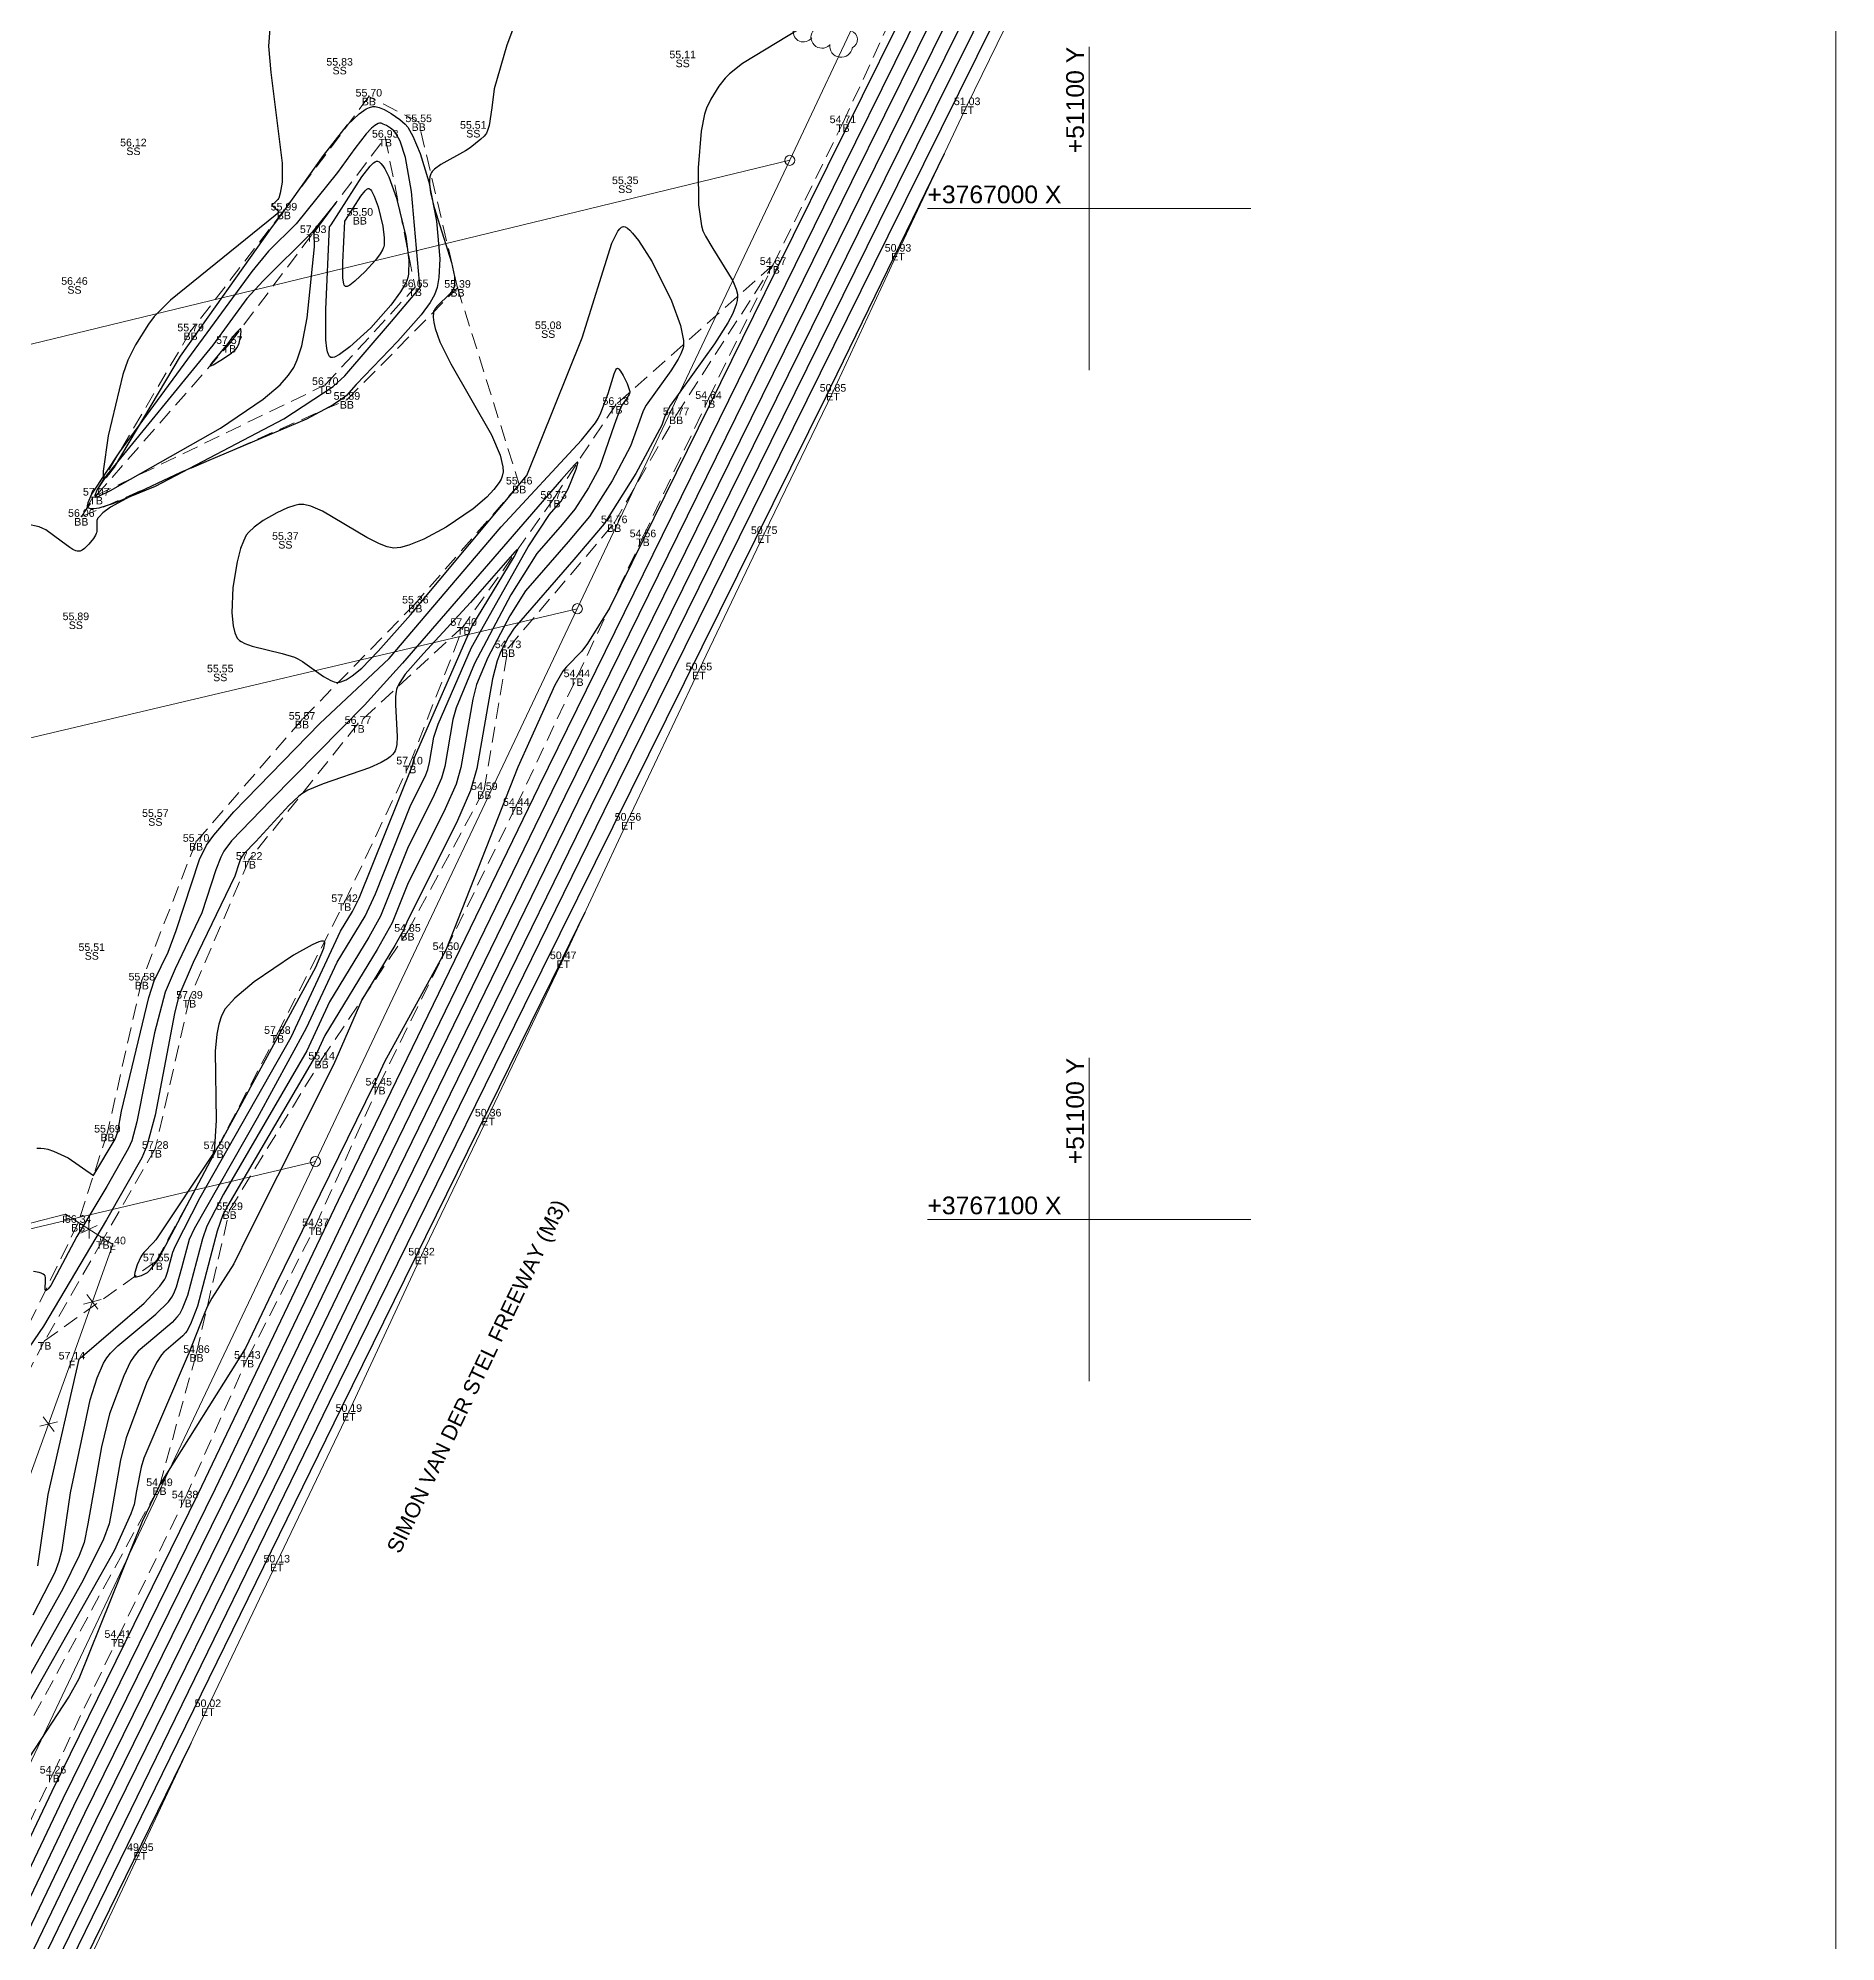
# Model space of a CAD drawing. Header units: metres. Extents: x -244 to 200, y -283 to 282.
# Drawn here: x 22.2 to 200, y -158.3 to 30 of the extents above; entities that cross this region are included whole.
import ezdxf
from ezdxf.enums import TextEntityAlignment as Align

# ---------------------------------------------------------------- set-up
doc = ezdxf.new("R2010")
doc.units = ezdxf.units.M
doc.linetypes.add('HIDDEN2', pattern=[4.7625, 3.175, -1.5875])
for name, color, linetype, lineweight in [('BANKS', 12, 'Continuous', 0), ('CONTOURS', 1, 'Continuous', 0), ('DESCRIPTIONS', 1, 'Continuous', 0), ('FENCES', 6, 'Continuous', 0), ('GRIDS', 9, 'Continuous', 0), ('LEVELS', 1, 'Continuous', 0), ('POINTS', 1, 'Continuous', 0), ('ROADS', 5, 'Continuous', 0), ('TITLE', 3, 'Continuous', 0), ('TREES', 14, 'Continuous', 0)]:
    doc.layers.add(name, color=color, linetype=linetype, lineweight=lineweight)
doc.layers.add('CADASTRAL', color=7, linetype='Continuous')
doc.styles.add('Arial', font='arial.ttf', dxfattribs={"height": 1.68})
doc.styles.add('DEFAULT', font='Arial', dxfattribs={"height": 2.24})

msp = doc.modelspace()

# ---------------------------------------------------------------- linework, layer by layer
at = {"layer": 'BANKS', "color": 1, "linetype": 'HIDDEN2', "lineweight": 0, "ltscale": 0.5}
for p, q in [((101.78, 21.63), (107.77, 34.65)), ((94.87, 7.61), (101.78, 21.63)), ((49.38, 10.76), (56.51, 20.2)), ((56.51, 20.2), (59.47, 5.4)), ((41.09, -0.21), (49.38, 10.76)), ((94.87, 7.61), (79.31, -6.23)), ((88.49, -5.65), (94.87, 7.61)), ((50.58, -4.27), (59.47, 5.4)), ((27.92, -15.21), (41.09, -0.21)), ((27.92, -15.21), (50.58, -4.27)), ((79.31, -6.23), (73.17, -15.51)), ((82, -19.33), (88.49, -5.65)), ((26.45, -17.31), (27.92, -15.21)), ((73.17, -15.51), (64.27, -28.09)), ((75.46, -33.17), (82, -19.33)), ((64.27, -28.09), (53.81, -37.79)), ((58.92, -41.8), (64.27, -28.09)), ((69.47, -45.9), (75.46, -33.17)), ((53.81, -37.79), (43.05, -51.23)), ((52.49, -55.41), (58.92, -41.8)), ((62.51, -60.16), (69.47, -45.9)), ((43.05, -51.23), (37.15, -64.97)), ((45.84, -68.45), (52.49, -55.41)), ((55.87, -73.56), (62.51, -60.16)), ((37.15, -64.97), (33.76, -79.82)), ((39.85, -79.85), (45.84, -68.45)), ((49.6, -87.48), (55.87, -73.56)), ((33.76, -79.82), (28.57, -88.83)), ((33.85, -90.95), (39.85, -79.85)), ((42.87, -100.58), (49.6, -87.48)), ((28.57, -88.83), (22.82, -98.81)), ((22.82, -98.81), (33.85, -90.95)), ((22.82, -98.81), (16.49, -111.04)), ((36.71, -114.4), (42.87, -100.58)), ((30.05, -128.19), (36.71, -114.4)), ((23.65, -141.61), (30.05, -128.19)), ((17.15, -155.14), (23.65, -141.61))]:
    msp.add_line(p, q, dxfattribs=at)
at = {"layer": 'BANKS', "color": 9, "linetype": 'HIDDEN2', "lineweight": 0, "ltscale": 0.5}
for p, q in [((54.89, 24.26), (46.49, 12.99)), ((59.82, 21.73), (54.89, 24.26)), ((63.66, 5.35), (59.82, 21.73)), ((46.49, 12.99), (37.26, 1.04)), ((85.28, -7.26), (94.87, 7.61)), ((52.72, -5.73), (63.66, 5.35)), ((63.66, 5.35), (69.76, -14.11)), ((37.26, 1.04), (26.45, -17.31)), ((26.45, -17.31), (52.72, -5.73)), ((79.16, -17.94), (85.28, -7.26)), ((69.76, -14.11), (59.49, -25.88)), ((68.66, -30.3), (79.16, -17.94)), ((59.49, -25.88), (48.28, -37.37)), ((66.31, -44.33), (68.66, -30.3)), ((48.28, -37.37), (37.8, -49.45)), ((58.71, -58.35), (66.31, -44.33)), ((37.8, -49.45), (32.43, -63.17)), ((50.22, -70.99), (58.71, -58.35)), ((32.43, -63.17), (29.03, -78.21)), ((41.12, -85.88), (50.22, -70.99)), ((29.03, -78.21), (26.14, -87.14)), ((37.84, -100.01), (41.12, -85.88)), ((26.14, -87.14), (20.8, -98.19)), ((34.18, -113.18), (37.84, -100.01)), ((19.46, -140.06), (34.18, -113.18))]:
    msp.add_line(p, q, dxfattribs=at)
at = {"layer": 'CADASTRAL', "color": 1, "linetype": 'Continuous', "lineweight": 0}
for p, q in [((107.55, 41.38), (96.52, 17.95)), ((-111.91, -32.56), (96.52, 17.95)), ((96.52, 17.95), (75.51, -26.4)), ((75.51, -26.4), (-95.97, -66.89)), ((75.51, -26.4), (49.6, -81.08)), ((-75.75, -110.65), (49.6, -81.08)), ((49.6, -81.08), (-16.08, -219.62))]:
    msp.add_line(p, q, dxfattribs=at)
for centre in [(96.52, 17.95), (75.51, -26.4), (49.6, -81.08)]:
    msp.add_circle(centre, 0.5, dxfattribs=at)
at = {"layer": 'CONTOURS', "color": 6, "linetype": 'Continuous', "lineweight": -3, "flags": 128}
for points in [[(133.85, 66.46), (133.63, 66.01), (125.58, 49.54), (106.22, 10.45), (78.12, -46.44), (57.46, -88.63), (46.51, -111.27), (28.93, -147.02), (12.49, -180.98), (8.74, -187.93), (5.88, -194.17), (1.14, -203.52), (-5, -216.82), (-16.03, -240.2), (-22.93, -254.31)], [(128.46, 64.54), (128.33, 64.26), (120.6, 48.99), (103.54, 14.47), (74.28, -44.97), (54.11, -86.42), (41.4, -112.9), (25.69, -144.84), (11.45, -174.62), (5.72, -185.06), (0.99, -195.46), (-1.55, -200.61), (-7.2, -213.5), (-19.76, -240.34), (-24.85, -250.61)], [(130.26, 65.18), (130.09, 64.84), (122.26, 49.17), (104.43, 13.13), (75.56, -45.46), (55.23, -87.16), (43.1, -112.36), (26.77, -145.56), (11.8, -176.74), (6.73, -186.02), (2.62, -195.03), (-0.65, -201.58), (-6.47, -214.61), (-18.51, -240.3), (-24.21, -251.84)], [(126.67, 63.9), (126.56, 63.68), (118.94, 48.81), (102.64, 15.81), (73, -44.48), (52.99, -85.68), (39.69, -113.45), (24.61, -144.11), (11.1, -172.5), (4.72, -184.11), (-0.64, -195.89), (-2.45, -199.64), (-7.93, -212.39), (-21, -240.39), (-25.49, -249.37)], [(115.61, 48.44), (95.13, 7.05), (78.7, -26.35), (76.53, -29.84), (75.94, -30.61), (74.44, -32.16), (74.09, -32.59), (73.28, -33.97), (69.62, -42.08), (62.51, -60.16), (56.43, -71.21), (55.45, -73.37), (45.62, -93.37), (42.68, -99.55), (34.15, -113.14), (34.14, -113.18), (34.1, -113.27), (32.46, -116.67), (26.2, -132.26), (25.26, -133.97), (21.27, -140.07)], [(69.84, 32.84), (68.55, 29.33), (67.29, 25.01), (67.05, 23.14), (66.79, 21.41), (66.64, 20.89), (66.51, 20.62), (66.44, 20.51), (66.3, 20.34), (65.98, 20.03), (64.92, 19.18), (64.44, 18.89), (62.02, 17.55), (61.38, 17.09), (61.16, 16.85), (61.08, 16.74), (61.02, 16.62), (60.93, 16.32), (60.88, 15.98), (60.88, 15.61), (60.98, 14.75), (61.34, 13.28), (63.08, 7.86), (63.35, 6.47), (63.36, 5.69), (63.3, 5.35), (63.27, 5.27), (63.22, 5.17), (63.1, 4.98), (62.83, 4.68), (61.71, 3.6), (61.45, 3.3), (61.34, 3.11), (61.3, 3.03), (61.28, 2.94), (61.25, 2.45), (61.31, 1.9), (61.45, 1.31), (61.92, 0), (63.01, -2.19), (67.01, -9.19), (67.88, -11.21), (68.14, -12.36), (68.16, -12.85), (68.08, -13.29), (67.97, -13.59), (67.79, -13.92), (67.26, -14.62), (66.55, -15.36), (65.2, -16.51), (62.53, -18.34), (60.34, -19.53), (58.86, -20.13), (58.01, -20.36), (57.35, -20.41), (57.03, -20.36), (56.69, -20.27), (55.94, -19.99), (54.7, -19.35), (50.31, -16.74), (49.14, -16.25), (48.47, -16.09), (48.16, -16.08), (47.98, -16.1), (47.57, -16.18), (46.84, -16.42), (45.78, -16.91), (44.44, -17.68), (43.53, -18.35), (43.01, -18.84), (42.77, -19.14), (42.48, -19.71), (42.21, -20.44), (41.85, -21.76), (41.45, -24.3), (41.35, -26.81), (41.46, -28.09), (41.63, -28.78), (41.86, -29.3), (41.96, -29.42), (42.09, -29.54), (42.25, -29.65), (42.63, -29.85), (43.36, -30.12), (46.3, -30.84), (47.53, -31.2), (47.85, -31.35), (48.33, -31.63), (50.42, -33.1), (51.14, -33.51), (51.46, -33.64), (51.74, -33.69), (51.87, -33.69), (52.12, -33.64), (52.38, -33.55), (52.65, -33.42), (53.24, -33.04), (54.18, -32.27), (55.81, -30.61), (59.01, -27), (70.52, -13.23), (75.99, 0.38), (78.92, 9.77), (79.52, 10.95), (79.71, 11.19), (79.89, 11.34), (80.07, 11.4), (80.25, 11.37), (80.46, 11.24), (80.71, 11.04), (80.97, 10.76), (81.57, 10.01), (82.9, 7.91), (84.82, 4.05), (85.71, 1.6), (86.01, 0.13), (86.02, -0.26), (86, -0.48), (85.94, -0.7), (85.76, -1.19), (85.49, -1.73), (84.76, -2.87), (82.32, -6.26), (82.02, -6.82), (81.65, -7.84), (80.78, -10.33), (78.96, -13.74), (76.72, -17.29), (74.6, -19.79), (70.39, -24.63), (68.82, -27.1), (66.65, -31.21), (65.54, -33.88), (65.16, -35.36), (63.98, -42.1), (63.51, -43.76), (62.45, -46.2), (58.71, -53.68), (57.19, -57.47), (55.72, -60.12), (50.54, -68.61), (49.6, -70.63), (40.94, -85.42), (40.46, -86.34), (39.9, -87.98), (37.94, -95.4), (37.26, -97.16), (36.89, -97.85), (36.76, -98.03), (36.48, -98.32), (35.52, -99.13), (34.6, -99.92), (34.37, -100.19), (33.89, -100.97), (32.89, -103.01), (30.87, -108.4), (30.33, -110.59), (29.45, -115.69), (29.2, -116.91), (28.63, -118.42), (26.62, -122.49), (18.91, -136.22)], [(98.55, 31.58), (91.85, 27.52), (90.57, 26.5), (90.14, 26.07), (89.52, 25.28), (88.71, 24.01), (88.28, 23.12), (88.09, 22.52), (87.76, 20.84), (87.46, 17.2), (87.51, 13.54), (87.78, 11.48), (87.94, 10.99), (88.19, 10.44), (88.91, 9.22), (90.88, 6.04), (91.23, 5.2), (91.34, 4.71), (91.35, 4.49), (91.31, 4.1), (91.22, 3.69), (90.89, 2.81), (90.4, 1.86), (89.08, -0.2), (84.71, -6.28), (84.25, -7.12), (84.14, -7.44), (83.86, -8.23), (81.31, -13.03), (78.16, -18.01), (75.18, -21.52), (69.26, -28.31), (68.71, -29.18), (67.95, -30.62), (67.57, -31.55), (67.11, -33.34), (65.56, -42.19), (64.94, -44.37), (63.55, -47.57), (58.71, -57.25), (58.35, -58.14), (57.47, -59.72), (54.21, -65.1), (51.38, -71.52), (43.07, -88.02), (41.54, -91.21), (39.36, -94.59), (38.89, -95.46), (38.61, -96.19), (37.08, -100.05), (36.93, -100.39), (32.63, -110.41), (32.36, -111.32), (31.9, -113.66), (31.69, -115), (31.35, -115.93), (29.69, -119.58), (20.33, -136.21)], [(59.99, 5.4), (59.91, 5.9), (59.11, 14.86), (58.52, 18.22), (57.99, 19.84), (57.54, 20.67), (57.47, 20.77), (57.31, 20.92), (57.02, 21.14), (56.62, 21.39), (56.31, 21.54), (56.11, 21.61), (55.99, 21.62), (55.95, 21.62), (55.8, 21.58), (55.64, 21.51), (55.48, 21.41), (55.14, 21.14), (54.61, 20.57), (53.51, 19.13), (51.8, 16.75), (47.7, 11.68), (44.95, 8.96), (43.33, 6.94), (30.23, -10.87), (27.46, -15.08), (27.09, -15.92), (27.04, -16.21), (27.1, -16.38), (27.32, -16.49), (27.7, -16.5), (28.23, -16.41), (29.68, -15.97), (33.79, -14.27), (46.47, -7.62), (51.36, -4.42), (52.51, -3.35), (57.14, 2), (59.99, 5.4)], [(50.99, 11.36), (51.15, 11.58), (54.19, 16.32), (55.02, 17.38), (55.36, 17.71), (55.51, 17.81), (55.64, 17.87), (55.76, 17.88), (55.92, 17.8), (56.09, 17.65), (56.27, 17.42), (56.46, 17.11), (56.85, 16.33), (57.61, 14.2), (58.54, 10.4), (58.83, 8.06), (58.81, 6.7), (58.74, 6.35), (58.64, 6.04), (58.48, 5.7), (58.03, 4.94), (57.08, 3.64), (55.07, 1.39), (53.01, -0.5), (51.99, -1.25), (51.48, -1.51), (51.28, -1.56), (51.14, -1.54), (51, -1.44), (50.89, -1.25), (50.8, -0.99), (50.73, -0.65), (50.64, 0.21), (50.63, 3.19), (50.99, 11.36)], [(100.32, -4.96), (100.57, -4.45), (111.82, 18.64)], [(49.48, 10.8), (49.56, 10.9), (51.66, 13.77), (51.64, 13.76), (51.62, 13.73), (49.29, 10.84), (44.42, 6.03), (42.81, 4.29), (39.46, -0.33), (29, -13.12), (28.02, -14.6), (27.79, -15.19), (27.83, -15.34), (27.86, -15.36), (27.92, -15.35), (28.01, -15.33), (28.25, -15.25), (29.34, -14.72), (40.22, -8.54), (44.45, -5.67), (46.11, -4.24), (46.95, -3.31), (47.47, -2.54), (47.81, -1.78), (48.25, -0.39), (48.79, 2.37), (49.51, 9.39), (49.48, 10.8)], [(41.34, 0.4), (40.93, -0.16), (39.37, -2.07), (39.2, -2.32), (39.19, -2.35), (39.19, -2.37), (39.21, -2.38), (39.25, -2.37), (39.31, -2.34), (39.48, -2.27), (40.26, -1.82), (41.3, -1.11), (41.74, -0.72), (41.88, -0.55), (41.91, -0.5), (41.97, -0.37), (42.05, -0.12), (42.18, 0.48), (42.25, 1.02), (42.24, 1.2), (42.23, 1.27), (42.21, 1.28), (42.2, 1.28), (42.18, 1.28), (42.16, 1.27), (42.13, 1.25), (42.07, 1.19), (41.78, 0.89), (41.34, 0.4)], [(100.32, -4.96), (100.11, -5.39), (70.24, -65.68), (50.95, -104.92), (31.93, -143.95), (21.65, -165.07), (11.54, -185.64), (9.23, -189.99), (2.66, -203.12), (0.47, -208.25), (-10.73, -231.25), (-22.29, -255.55)], [(73.88, -15.8), (73.9, -15.76), (74.61, -14.53), (75.38, -12.61), (75.55, -12.02), (75.56, -11.93), (75.55, -11.91), (75.52, -11.91), (75.47, -11.94), (75.4, -11.99), (75.22, -12.16), (73.93, -13.61), (58.23, -31.77), (54.46, -35.95), (45.18, -45.35), (41.32, -49.35), (40.56, -50.38), (40.26, -50.98), (39.77, -52.24), (38.38, -56.49), (35.72, -62.01), (34.75, -64.34), (33.7, -68.34), (31.93, -77.14), (31.43, -79.03), (31.12, -79.75), (28.97, -83.54), (26.02, -88.48), (23.42, -93.33), (23.17, -93.66), (23.07, -93.76), (22.98, -93.82), (22.91, -93.83), (22.89, -93.82), (22.89, -93.8), (22.88, -93.77), (22.87, -93.67), (22.9, -92.86), (22.89, -92.55), (22.87, -92.42), (22.86, -92.38), (22.84, -92.34), (22.81, -92.31), (22.67, -92.21), (22.49, -92.13), (22.27, -92.06), (21.73, -91.96)], [(21.68, -125.92), (23.86, -121.7), (24.27, -120.6), (24.54, -119.49), (25.37, -113.86), (27.31, -104.66), (28.02, -102.48), (28.64, -101.02), (28.96, -100.48), (29.32, -100.02), (30.05, -99.3), (33.81, -96.19), (35.07, -94.95), (35.41, -94.49), (35.6, -94.13), (35.86, -93.48), (36.4, -91.6), (37.16, -88.77), (37.64, -87.7), (43.86, -76.76), (48.73, -67.85), (51.77, -61.35), (54.53, -56.82), (55.55, -54.6), (58.98, -45.95), (60.53, -42.82), (60.72, -42.3), (60.88, -41.62), (61.32, -39.12), (61.76, -37.81), (65.05, -30.25), (70.64, -20.28), (72.76, -17.09), (73.88, -15.8)], [(59.33, -41.32), (59.51, -40.9), (65.07, -28.15), (69.26, -21.27), (69.61, -20.59), (69.61, -20.54), (69.58, -20.55), (69.52, -20.59), (69.33, -20.78), (64.93, -25.78), (60.28, -30.83), (58.48, -32.88), (57.94, -33.69), (57.69, -34.19), (57.63, -34.38), (57.58, -34.59), (57.53, -35.07), (57.53, -35.92), (57.7, -39.05), (57.65, -39.84), (57.56, -40.27), (57.49, -40.46), (57.4, -40.61), (57.23, -40.83), (57.01, -41.04), (56.75, -41.24), (56.12, -41.62), (54.95, -42.14), (50.38, -43.72), (48.85, -44.36), (48.27, -44.7), (47.93, -44.97), (46.97, -45.85), (43.71, -49.42), (42.52, -50.65), (42.29, -50.97), (42.2, -51.15), (42.05, -51.54), (41.62, -52.84), (37.52, -61.38), (36.11, -64.7), (35.65, -66.44), (33.74, -76.48), (32.92, -79.54), (32.42, -80.7), (28.94, -86.85), (22.72, -97.37), (19.82, -101.61)], [(22.14, -121.06), (23.18, -114.02), (26.25, -100.62), (26.53, -100.37), (32.67, -95.09), (34.23, -93.42), (34.72, -92.72), (34.82, -92.51), (34.99, -92.01), (35.51, -90.03), (35.75, -89.42), (38.22, -84.63), (47.19, -68.79), (52.07, -58.29), (53.26, -56.34), (53.93, -55.02), (59.21, -41.9), (59.33, -41.32)], [(74.07, -60.94), (76.29, -56.41)], [(39.86, -79.84), (40.07, -79.47), (49.66, -61.84), (50.44, -59.98), (50.55, -59.53), (50.55, -59.39), (50.5, -59.3), (50.39, -59.27), (50.21, -59.29), (49.95, -59.36), (49.28, -59.64), (47.42, -60.66), (43.54, -63.31), (41.65, -64.92), (40.68, -65.99), (40.32, -66.66), (40.05, -67.49), (39.86, -68.47), (39.7, -70.15), (39.79, -77.01), (39.59, -80.14), (33.83, -88.83), (33.57, -89.12), (32.63, -90.08), (32.44, -90.33), (32.33, -90.52), (31.98, -91.3), (31.74, -92.04), (31.7, -92.28), (31.7, -92.39), (31.71, -92.43), (31.73, -92.46), (31.74, -92.47), (31.76, -92.48), (31.79, -92.48), (31.82, -92.48), (31.9, -92.47), (32.05, -92.44), (32.39, -92.34), (32.74, -92.19), (32.86, -92.13), (32.99, -92.04), (33.29, -91.77), (34.02, -90.83), (34.21, -90.48), (39.86, -79.84)], [(74.07, -60.94), (74.02, -61.05), (52.19, -105.42), (34.46, -141.64), (24.07, -162.9), (11.95, -187.67), (10.48, -190.43), (3.75, -203.71), (1.94, -207.85), (-9.7, -231.74), (-21.65, -256.79)]]:
    msp.add_lwpolyline(points, dxfattribs=at)
at = {"layer": 'CONTOURS', "color": 1, "linetype": 'Continuous', "lineweight": -3, "flags": 128}
for points in [[(132.05, 65.82), (131.86, 65.42), (123.92, 49.36), (105.32, 11.79), (76.84, -45.95), (56.35, -87.89), (44.81, -111.82), (27.85, -146.29), (12.14, -178.86), (7.74, -186.97), (4.25, -194.6), (0.24, -202.55), (-5.73, -215.71), (-17.27, -240.25), (-23.57, -253.08)], [(124.87, 63.26), (124.79, 63.1), (117.28, 48.63), (101.75, 17.15), (71.71, -43.99), (51.87, -84.95), (37.99, -113.99), (23.53, -143.39), (10.48, -170.87), (0.68, -189.7), (-2.69, -197.21), (-14.21, -222.35), (-26.13, -248.13)], [(45.19, 32.31), (44.98, 29.25), (45.21, 26.63), (46.33, 17.67), (46.3, 15.78), (46.13, 14.71), (45.98, 14.22), (45.95, 14.16), (45.88, 14.07), (45.71, 13.9), (45.29, 13.5), (46.03, 12.83), (45.63, 12.5), (35.26, 4.12), (33.65, 2.49), (33.08, 1.73), (31.81, -0.29), (31.04, -1.81), (30.55, -3.23), (29.12, -9.31), (28.6, -12.79), (28.6, -13.31), (28.62, -13.46), (28.67, -13.53), (28.79, -13.5), (28.96, -13.37), (29.17, -13.13), (29.72, -12.39), (36.27, -1.42), (45.19, 11.19), (46.52, 12.97), (46.6, 13.07), (50.42, 18.42), (52.79, 21.45), (53.92, 22.55), (54.63, 23.03), (54.96, 23.19), (55.29, 23.27), (55.39, 23.28), (55.5, 23.27), (55.63, 23.25), (55.92, 23.17), (56.4, 22.97), (57.1, 22.58), (57.94, 22), (58.47, 21.54), (58.74, 21.23), (59.25, 20.35), (59.98, 18.64), (60.82, 15.82), (61.58, 11.92), (61.9, 8.22), (61.82, 6.37), (61.64, 5.38), (61.38, 4.66), (60.95, 3.9), (60.06, 2.66), (57.75, 0.06), (53.62, -4.21), (52.68, -5.3), (52.47, -5.49), (51.37, -6.23), (48.72, -7.64), (36.26, -12.93), (31.63, -15.1), (29.32, -16.36), (28.57, -16.92), (28.2, -17.3), (28.06, -17.49), (28.04, -17.53), (28.03, -17.57), (28, -17.67), (27.99, -17.79), (27.98, -18.14), (27.98, -18.77), (27.96, -18.88), (27.93, -18.97), (27.86, -19.11), (27.64, -19.45), (27.19, -20.02), (26.77, -20.43), (26.54, -20.61), (26.39, -20.68), (26.33, -20.71), (26.27, -20.72), (26.16, -20.72), (26.03, -20.7), (25.9, -20.67), (25.62, -20.54), (25.31, -20.35), (24.46, -19.73), (22.94, -18.6), (22.65, -18.45), (22.27, -18.31), (21.07, -18.03)], [(52.5, 11.92), (52.58, 12.03), (54.1, 14.39), (54.51, 14.92), (54.68, 15.09), (54.76, 15.14), (54.82, 15.17), (54.88, 15.17), (54.96, 15.14), (55.05, 15.06), (55.14, 14.94), (55.23, 14.79), (55.42, 14.4), (55.81, 13.34), (56.27, 11.44), (56.42, 10.27), (56.4, 9.59), (56.37, 9.41), (56.32, 9.26), (56.24, 9.09), (56.02, 8.71), (55.54, 8.06), (54.54, 6.94), (53.51, 5.99), (53, 5.61), (52.74, 5.48), (52.64, 5.46), (52.57, 5.47), (52.51, 5.52), (52.45, 5.61), (52.41, 5.74), (52.37, 5.91), (52.32, 6.34), (52.32, 7.83), (52.5, 11.92)], [(22.06, -79.77), (22.46, -79.75), (22.79, -79.78), (23.13, -79.86), (23.69, -80.05), (25.15, -80.72), (27.66, -82.45), (27.7, -82.38), (29.79, -78.87), (29.94, -78.52), (30.05, -78.14), (30.44, -76.1), (33.12, -64.84), (33.67, -63.22), (35.04, -60.37), (35.82, -58.22), (38.15, -51.19), (38.84, -49.8), (39.54, -48.79), (41.52, -46.48), (50.04, -37.75), (56.89, -31.33), (67.99, -18.3), (75.93, -9.72), (77.32, -8), (77.57, -7.59), (77.84, -7.01), (78.56, -5.12), (79.15, -3.18), (79.32, -2.78), (79.4, -2.66), (79.43, -2.63), (79.47, -2.62), (79.51, -2.63), (79.55, -2.65), (79.6, -2.69), (79.65, -2.75), (79.78, -2.9), (80.05, -3.33), (80.44, -4.13), (80.62, -4.63), (80.69, -4.93), (80.69, -5.01), (80.68, -5.05), (80.67, -5.1), (80.64, -5.2), (80.58, -5.31), (80.43, -5.54), (79.93, -6.24), (79.79, -6.52), (79.16, -8.23), (77.7, -12.43), (76.61, -14.46), (75.28, -16.57), (74.02, -18.06), (71.51, -20.94), (68.93, -25.02), (65.34, -31.81), (63.52, -36.22), (63.21, -37.37), (62.4, -42), (62.07, -43.15), (61.35, -44.82), (58.72, -50.11), (56.03, -56.81), (54.88, -58.89), (50.99, -65.29), (48.74, -70.13), (40.51, -84.31), (38.85, -87.46), (38.42, -88.71), (36.94, -94.32), (36.43, -95.65), (36.15, -96.17), (35.91, -96.49), (35.43, -97), (33.71, -98.44), (32.07, -99.85), (31.67, -100.33), (31.33, -100.87), (30.64, -102.29), (29.24, -106.03), (28.43, -109.31), (27.11, -116.93), (26.74, -118.75), (26.24, -120.06), (24.62, -123.36), (18.36, -134.52)], [(37.31, -138.58), (37.14, -138.92), (20.58, -172.76), (11.86, -190.59), (11.31, -191.79), (3.89, -206.27), (2.48, -209.44), (-10, -235.23), (-21.01, -258.02)]]:
    msp.add_lwpolyline(points, dxfattribs=at)
at = {"layer": 'FENCES', "color": 4, "linetype": 'Continuous', "lineweight": 0}
for p, q in [((12, -89.57), (24.87, -86.29)), ((24.87, -86.29), (29.55, -89.27)), ((28.03, -87.42), (26.39, -88.15)), ((27.23, -88.68), (27.19, -86.88)), ((29.55, -89.27), (25.52, -100.66)), ((28.41, -94.74), (26.66, -95.18)), ((26.99, -94.24), (28.07, -95.68)), ((25.52, -100.66), (20.9, -113.44)), ((24.09, -106.83), (22.33, -107.26)), ((22.67, -106.32), (23.75, -107.77))]:
    msp.add_line(p, q, dxfattribs=at)
at = {"layer": 'GRIDS', "color": 1, "linetype": 'Continuous', "lineweight": 0}
for p, q in [((126.14, -2.82), (126.14, 29.18)), ((110.14, 13.18), (142.14, 13.18)), ((126.14, -102.82), (126.14, -70.82)), ((110.14, -86.82), (142.14, -86.82))]:
    msp.add_line(p, q, dxfattribs=at)
at = {"layer": 'POINTS', "color": 1, "linetype": 'Continuous', "lineweight": 0}
for p in [(52, 27.32), (85.93, 28.04), (54.89, 24.26), (114.07, 23.41), (59.82, 21.73), (65.22, 21.08), (101.78, 21.63), (31.6, 19.34), (56.51, 20.2), (80.25, 15.6), (46.49, 12.99), (54, 12.47), (49.38, 10.76), (94.87, 7.61), (107.23, 8.92), (25.77, 5.64), (59.47, 5.4), (63.66, 5.35), (37.26, 1.04), (72.63, 1.26), (41.09, -0.21), (50.58, -4.27), (100.8, -4.93), (52.72, -5.73), (79.31, -6.23), (85.28, -7.26), (88.49, -5.65), (69.76, -14.11), (27.92, -15.21), (73.17, -15.51), (26.45, -17.31), (79.16, -17.94), (46.63, -19.58), (82, -19.33), (93.99, -19.01), (59.49, -25.88), (25.91, -27.53), (64.27, -28.09), (68.66, -30.3), (40.19, -32.69), (75.46, -33.17), (87.54, -32.5), (48.28, -37.37), (53.81, -37.79), (58.92, -41.8), (66.31, -44.33), (33.77, -46.99), (69.47, -45.9), (80.52, -47.36), (37.8, -49.45), (43.05, -51.23), (52.49, -55.41), (58.71, -58.35), (27.48, -60.25), (62.51, -60.16), (74.11, -61.06), (32.43, -63.17), (37.15, -64.97), (45.84, -68.45), (50.22, -70.99), (55.87, -73.56), (66.69, -76.62), (29.03, -78.21), (33.76, -79.82), (39.85, -79.85), (24.87, -86.29), (41.12, -85.88), (26.14, -87.14), (49.6, -87.48), (28.57, -88.83), (29.55, -89.27), (60.1, -90.37), (33.85, -90.95), (22.82, -98.81), (25.52, -100.66), (37.84, -100.01), (42.87, -100.58), (52.91, -105.84), (34.18, -113.18), (36.71, -114.4), (45.78, -120.74), (30.05, -128.19), (38.97, -135.04), (23.65, -141.61), (32.29, -149.27)]:
    msp.add_point(p, dxfattribs=at)
at = {"layer": 'ROADS', "color": 9, "linetype": 'Continuous', "lineweight": 0}
for p, q in [((120.69, 37), (114.07, 23.41)), ((114.07, 23.41), (107.23, 8.92)), ((107.23, 8.92), (100.8, -4.93)), ((100.8, -4.93), (93.99, -19.01)), ((93.99, -19.01), (87.54, -32.5)), ((87.54, -32.5), (80.52, -47.36)), ((80.52, -47.36), (74.11, -61.06)), ((74.11, -61.06), (66.69, -76.62)), ((66.69, -76.62), (60.1, -90.37)), ((60.1, -90.37), (52.91, -105.84)), ((52.91, -105.84), (45.78, -120.74)), ((45.78, -120.74), (38.97, -135.04)), ((38.97, -135.04), (32.29, -149.27)), ((32.29, -149.27), (25.44, -163.88))]:
    msp.add_line(p, q, dxfattribs=at)
at = {"layer": 'TITLE', "color": 5, "linetype": 'Continuous', "lineweight": 0}
msp.add_line((200, 282.5), (200, -282.5), dxfattribs=at)
at = {"layer": 'TREES', "color": 3, "linetype": 'Continuous', "lineweight": 0}
for centre, radius, start, end in [((97.88, 30.68), 1.02, 171.1113, 323.8817), ((99.7, 30.12), 1.08, 134.732, 314.2886), ((102.32, 29.9), 0.897, 294.7011, 72.4516), ((101.6, 29.27), 1.13, 172.3982, 351.7148)]:
    msp.add_arc(centre, radius, start, end, dxfattribs=at)

# ---------------------------------------------------------------- texts
at = {"layer": 'DESCRIPTIONS', "color": 9, "linetype": 'Continuous', "lineweight": -3, "style": 'Arial'}
for s, p in [('SS', (52, 27.2)), ('SS', (85.93, 27.91)), ('BB', (54.89, 24.14)), ('ET', (114.07, 23.29)), ('BB', (59.82, 21.61)), ('SS', (65.22, 20.96)), ('TB', (101.78, 21.51)), ('SS', (31.6, 19.22)), ('TB', (56.51, 20.07)), ('SS', (80.25, 15.47)), ('BB', (46.49, 12.87)), ('BB', (54, 12.35)), ('TB', (49.38, 10.64)), ('ET', (107.23, 8.8)), ('TB', (94.87, 7.49)), ('SS', (25.77, 5.51)), ('TB', (59.47, 5.28)), ('BB', (63.66, 5.22)), ('BB', (37.26, 0.92)), ('SS', (72.63, 1.14)), ('TB', (41.09, -0.33)), ('TB', (50.58, -4.4)), ('ET', (100.8, -5.05)), ('BB', (52.72, -5.86)), ('TB', (79.31, -6.36)), ('BB', (85.28, -7.39)), ('TB', (88.49, -5.78)), ('BB', (69.76, -14.24)), ('TB', (27.92, -15.33)), ('TB', (73.17, -15.64)), ('BB', (26.45, -17.43)), ('BB', (79.16, -18.06)), ('SS', (46.63, -19.7)), ('TB', (82, -19.46)), ('ET', (93.99, -19.14)), ('BB', (59.49, -26.01)), ('SS', (25.91, -27.66)), ('TB', (64.27, -28.22)), ('BB', (68.66, -30.42)), ('SS', (40.19, -32.82)), ('TB', (75.46, -33.29)), ('ET', (87.54, -32.63)), ('BB', (48.28, -37.49)), ('TB', (53.81, -37.91)), ('TB', (58.92, -41.93)), ('BB', (66.31, -44.46)), ('TB', (69.47, -46.02)), ('SS', (33.77, -47.12)), ('ET', (80.52, -47.49)), ('BB', (37.8, -49.57)), ('TB', (43.05, -51.35)), ('TB', (52.49, -55.53)), ('BB', (58.71, -58.47)), ('SS', (27.48, -60.37)), ('TB', (62.51, -60.28)), ('ET', (74.11, -61.19)), ('BB', (32.43, -63.3)), ('TB', (37.15, -65.1)), ('TB', (45.84, -68.58)), ('BB', (50.22, -71.11)), ('TB', (55.87, -73.69)), ('ET', (66.69, -76.75)), ('BB', (29.03, -78.33)), ('TB', (33.76, -79.94)), ('TB', (39.85, -79.97)), ('F', (24.87, -86.42)), ('BB', (41.12, -86)), ('BB', (26.14, -87.26)), ('TB', (49.6, -87.6)), ('TB', (28.57, -88.96)), ('F', (29.55, -89.39)), ('TB', (33.85, -91.07)), ('ET', (60.1, -90.49)), ('TB', (22.82, -98.93)), ('F', (25.52, -100.78)), ('BB', (37.84, -100.13)), ('TB', (42.87, -100.7)), ('ET', (52.91, -105.96)), ('BB', (34.18, -113.31)), ('TB', (36.71, -114.52)), ('ET', (45.78, -120.86)), ('TB', (30.05, -128.31)), ('ET', (38.97, -135.16)), ('TB', (23.65, -141.73)), ('ET', (32.29, -149.39))]:
    msp.add_text(s, height=0.75, dxfattribs=at).set_placement(p, align=Align.TOP_CENTER)
at = {"layer": 'GRIDS', "color": 6, "linetype": 'Continuous', "lineweight": -3, "style": 'DEFAULT'}
for p in [(126.14, 29.18), (126.14, -70.82)]:
    msp.add_text('+51100 Y', height=1.75, rotation=90, dxfattribs=at).set_placement(p, align=Align.BOTTOM_RIGHT)
for s, p in [('+3767000 X', (110.14, 13.18)), ('+3767100 X', (110.14, -86.82))]:
    msp.add_text(s, height=1.75, dxfattribs=at).set_placement(p, align=Align.BOTTOM_LEFT)
at = {"layer": 'LEVELS', "color": 6, "linetype": 'Continuous', "lineweight": -3, "style": 'Arial'}
for s, p in [('55.11', (85.93, 28.04)), ('55.83', (52, 27.32)), ('55.70', (54.89, 24.26)), ('51.03', (114.07, 23.41)), ('56.93', (56.51, 20.2)), ('55.55', (59.82, 21.73)), ('55.51', (65.22, 21.08)), ('54.71', (101.78, 21.63)), ('56.12', (31.6, 19.34)), ('55.35', (80.25, 15.6)), ('55.99', (46.49, 12.99)), ('55.50', (54, 12.47)), ('57.03', (49.38, 10.76)), ('50.93', (107.23, 8.92)), ('54.67', (94.87, 7.61)), ('56.46', (25.77, 5.64)), ('56.65', (59.47, 5.4)), ('55.39', (63.66, 5.35)), ('55.08', (72.63, 1.26)), ('55.79', (37.26, 1.04)), ('57.57', (41.09, -0.21)), ('56.70', (50.58, -4.27)), ('55.89', (52.72, -5.73)), ('56.13', (79.31, -6.23)), ('54.64', (88.49, -5.65)), ('50.85', (100.8, -4.93)), ('54.77', (85.28, -7.26)), ('57.07', (27.92, -15.21)), ('55.46', (69.76, -14.11)), ('56.73', (73.17, -15.51)), ('56.06', (26.45, -17.31)), ('55.37', (46.63, -19.58)), ('54.76', (79.16, -17.94)), ('54.56', (82, -19.33)), ('50.75', (93.99, -19.01)), ('55.36', (59.49, -25.88)), ('55.89', (25.91, -27.53)), ('57.40', (64.27, -28.09)), ('54.73', (68.66, -30.3)), ('55.55', (40.19, -32.69)), ('50.65', (87.54, -32.5)), ('54.44', (75.46, -33.17)), ('55.57', (48.28, -37.37)), ('56.77', (53.81, -37.79)), ('57.10', (58.92, -41.8)), ('54.59', (66.31, -44.33)), ('54.44', (69.47, -45.9)), ('55.57', (33.77, -46.99)), ('50.56', (80.52, -47.36)), ('55.70', (37.8, -49.45)), ('57.22', (43.05, -51.23)), ('57.42', (52.49, -55.41)), ('54.85', (58.71, -58.35)), ('55.51', (27.48, -60.25)), ('54.50', (62.51, -60.16)), ('50.47', (74.11, -61.06)), ('55.58', (32.43, -63.17)), ('57.39', (37.15, -64.97)), ('57.68', (45.84, -68.45)), ('55.14', (50.22, -70.99)), ('54.45', (55.87, -73.56)), ('50.36', (66.69, -76.62)), ('55.69', (29.03, -78.21)), ('57.28', (33.76, -79.82)), ('57.50', (39.85, -79.85)), ('56.34', (26.14, -87.14)), ('55.29', (41.12, -85.88)), ('54.37', (49.6, -87.48)), ('57.40', (29.55, -89.27)), ('57.55', (33.85, -90.95)), ('50.32', (60.1, -90.37)), ('54.86', (37.84, -100.01)), ('57.14', (25.52, -100.66)), ('54.43', (42.87, -100.58)), ('50.19', (52.91, -105.84)), ('54.49', (34.18, -113.18)), ('54.38', (36.71, -114.4)), ('50.13', (45.78, -120.74)), ('54.41', (30.05, -128.19)), ('50.02', (38.97, -135.04)), ('54.26', (23.65, -141.61)), ('49.95', (32.29, -149.27))]:
    msp.add_text(s, height=0.75, dxfattribs=at).set_placement(p, align=Align.CENTER)
at = {"layer": 'ROADS', "color": 1, "linetype": 'Continuous', "lineweight": 0, "style": 'Arial'}
msp.add_text('SIMON VAN DER STEL FREEWAY (M3)', height=1.5, rotation=64.3966, dxfattribs=at).set_placement((65.57, -102.32), align=Align.MIDDLE_CENTER)

doc.saveas('drawing.dxf')
